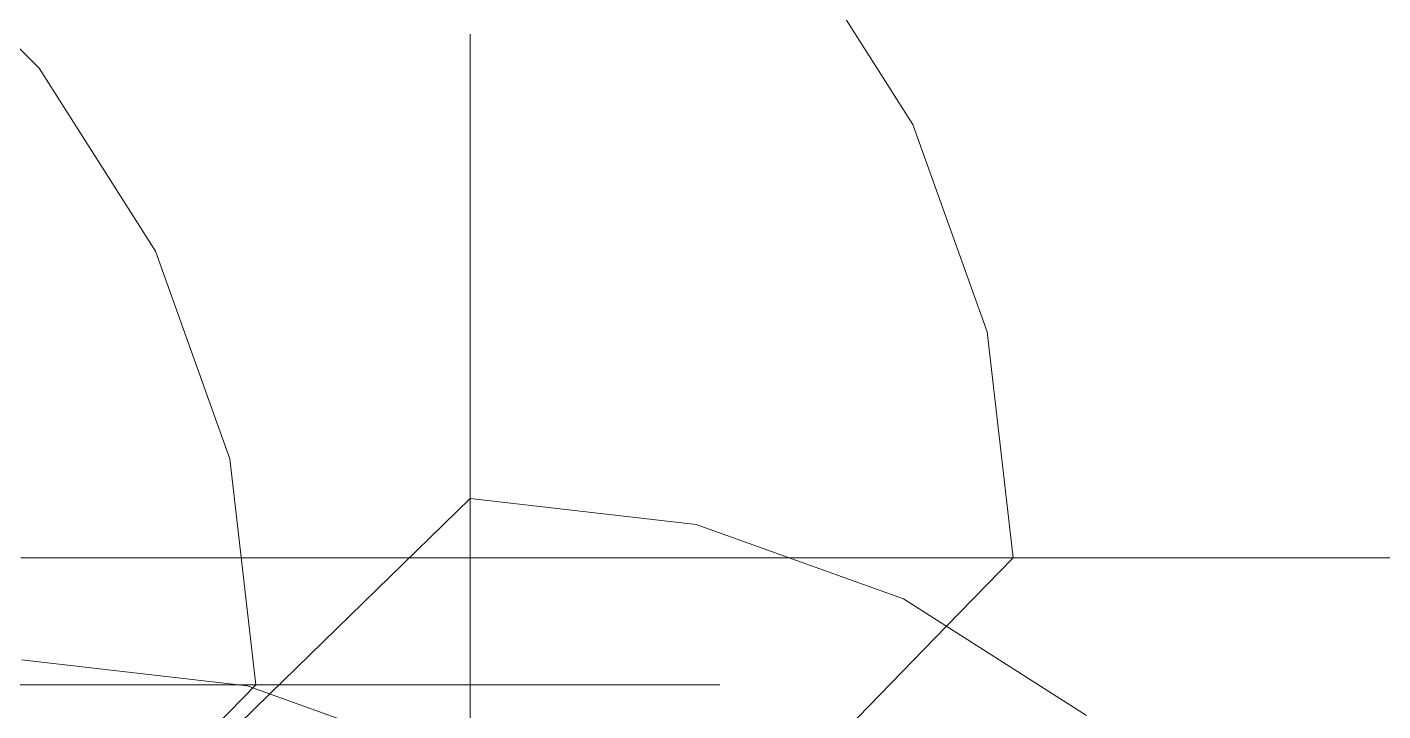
# Model space of a CAD drawing. Header units: inches. Extents: x 9391 to 11530, y 1186 to 2858.
# Drawn here: x 11292.06 to 11314.87, y 2634.58 to 2646.08 of the extents above; entities that cross this region are included whole.
import ezdxf

# ---------------------------------------------------------------- set-up
doc = ezdxf.new("R2010")
doc.units = ezdxf.units.IN
doc.header["$MEASUREMENT"] = 0
doc.layers.add('A-DETL-GENF-1', color=254, linetype='Continuous', lineweight=9)
doc.layers.add('A-DETL-GENF-3', color=9, linetype='Continuous', lineweight=9)

# ---------------------------------------------------------------- blocks, each defined once
blk = doc.blocks.new('magnolia 26756 - magnolia 26756-V88-FLOOR PLAN - ROOF')
at = {"layer": 'A-DETL-GENF-1'}
for p, q in [((16.589, 0), (13.302, 3.372)), ((13.536, 0), (9.533, 0)), ((13.243, 0), (12.399, 0)), ((12.983, 0), (14.532, 0)), ((13.605, 0), (13.243, 0)), ((14.449, 0), (13.332, 0)), ((13.332, 0), (14.028, 0)), ((13.564, 0), (13.466, 0)), ((13.466, 0), (13.554, 0)), ((14.132, 0), (13.536, 0)), ((13.554, 0), (13.635, 0)), ((13.683, 0), (13.564, 0)), ((13.927, 0), (13.605, 0)), ((13.635, 0), (13.704, 0)), ((13.819, 0), (13.683, 0)), ((13.704, 0), (13.755, 0)), ((13.775, 0), (13.732, 0)), ((13.732, 0), (13.886, 0)), ((13.755, 0), (13.78, 0)), ((13.78, 0), (13.775, 0)), ((14.26, 0), (13.819, 0)), ((13.886, 0), (14.029, 0)), ((14.211, 0), (13.927, 0)), ((14.028, 0), (14.399, 0)), ((14.029, 0), (14.166, 0)), ((14.507, 0), (14.132, 0)), ((14.166, 0), (14.614, 0)), ((14.457, 0), (14.211, 0)), ((14.399, 0), (14.26, 0)), ((14.655, 0), (14.449, 0)), ((14.666, 0), (14.457, 0)), ((14.684, 0), (14.507, 0)), ((14.532, 0), (14.642, 0)), ((14.614, 0), (14.799, 0)), ((14.642, 0), (14.692, 0)), ((14.818, 0), (14.655, 0)), ((14.84, 0), (14.666, 0)), ((14.692, 0), (14.684, 0)), ((14.799, 0), (15.038, 0)), ((14.932, 0), (14.818, 0)), ((15.183, 0), (14.84, 0)), ((15.177, 0), (14.932, 0)), ((14.932, 0), (15.832, 0)), ((15.087, 0), (14.932, 0)), ((15.038, 0), (15.183, 0)), ((15.216, 0), (15.087, 0)), ((15.651, 0), (15.177, 0)), ((15.183, 0), (15.345, 0)), ((15.319, 0), (15.183, 0)), ((15.703, 0), (15.199, 0)), ((15.199, 0), (16.958, 0)), ((15.329, 0), (15.216, 0)), ((15.466, 0), (15.319, 0)), ((15.436, 0), (15.329, 0)), ((15.345, 0), (15.443, 0)), ((15.549, 0), (15.436, 0)), ((15.443, 0), (15.603, 0)), ((17.156, 0), (15.466, 0)), ((15.832, 0), (15.549, 0)), ((16.324, 0), (15.599, 0)), ((15.599, 0), (15.645, 0)), ((15.603, 0), (15.866, 0)), ((15.649, 0), (15.64, 0)), ((15.64, 0), (15.649, 0)), ((15.645, 0), (15.649, 0)), ((15.649, 0), (15.703, 0)), ((16.432, 0), (15.651, 0)), ((15.803, 0), (15.703, 0)), ((15.703, 0), (15.832, 0)), ((15.862, 0), (15.803, 0)), ((15.832, 0), (16.066, 0)), ((15.866, 0), (15.862, 0)), ((19.399, 0), (15.932, 0)), ((15.932, 0), (16.229, 0)), ((16.066, 0), (16.384, 0)), ((16.151, -3.801), (16.589, 0)), ((16.229, 0), (17.41, 0)), ((16.307, 0), (16.266, 0)), ((16.266, 0), (16.492, 0)), ((18.039, 0), (16.307, 0)), ((16.817, 0), (16.324, 0)), ((16.384, 0), (16.762, 0)), ((16.544, 0), (16.399, 0)), ((16.399, 0), (17.601, 0)), ((16.602, 0), (16.432, 0)), ((16.492, 0), (16.666, 0)), ((16.706, 0), (16.544, 0)), ((17.429, 0), (16.602, 0)), ((16.666, 0), (16.816, 0)), ((16.885, 0), (16.706, 0)), ((16.762, 0), (18.158, 0)), ((16.816, 0), (17.014, 0)), ((16.978, 0), (16.817, 0)), ((17.503, 0), (16.885, 0)), ((16.958, 0), (17.732, 0)), ((17.083, 0), (16.978, 0)), ((17.014, 0), (17.678, 0)), ((17.36, 0), (17.083, 0)), ((17.517, 0), (17.156, 0)), ((17.865, 0), (17.36, 0)), ((17.41, 0), (17.609, 0)), ((17.599, 0), (17.429, 0)), ((17.732, 0), (17.503, 0)), ((17.526, 0), (17.507, 0)), ((17.507, 0), (17.599, 0)), ((17.73, 0), (17.517, 0)), ((17.598, 0), (17.526, 0)), ((17.965, 0), (17.598, 0)), ((17.601, 0), (17.813, 0)), ((17.609, 0), (17.732, 0)), ((17.678, 0), (17.852, 0)), ((17.732, 0), (17.73, 0)), ((17.813, 0), (17.914, 0)), ((17.852, 0), (17.965, 0)), ((17.914, 0), (17.865, 0)), ((18.424, 0), (18.039, 0)), ((18.158, 0), (18.68, 0)), ((18.653, 0), (18.424, 0)), ((18.971, 0), (18.653, 0)), ((18.68, 0), (19.215, 0)), ((19.327, 0), (18.971, 0)), ((19.163, 0), (19.065, 0)), ((19.065, 0), (19.554, 0)), ((19.334, 0), (19.163, 0)), ((19.215, 0), (19.403, 0)), ((19.671, 0), (19.327, 0)), ((19.553, 0), (19.334, 0)), ((19.893, 0), (19.399, 0)), ((19.403, 0), (19.767, 0)), ((19.739, 0), (19.465, 0)), ((19.465, 0), (19.822, 0)), ((19.794, 0), (19.553, 0)), ((19.554, 0), (19.714, 0)), ((19.953, 0), (19.671, 0)), ((19.714, 0), (20.132, 0)), ((20.044, 0), (19.739, 0)), ((19.767, 0), (19.957, 0)), ((20.032, 0), (19.794, 0)), ((19.822, 0), (20.956, 0)), ((20.132, 0), (19.893, 0)), ((20.123, 0), (19.953, 0)), ((19.957, 0), (20.265, 0)), ((20.242, 0), (20.032, 0)), ((20.265, 0), (20.044, 0)), ((20.132, 0), (20.123, 0)), ((20.203, 0), (20.132, 0)), ((21.226, 0), (20.203, 0)), ((20.865, 0), (20.242, 0)), ((22.013, 0), (20.465, 0)), ((20.465, 0), (21.433, 0)), ((20.9, 0), (20.865, 0)), ((20.978, 0), (20.9, 0)), ((20.956, 0), (21.137, 0)), ((21.311, 0), (20.978, 0)), ((21.137, 0), (21.265, 0)), ((21.339, 0), (21.226, 0)), ((21.265, 0), (21.339, 0)), ((21.405, 0), (21.311, 0)), ((21.465, 0), (21.405, 0)), ((21.433, 0), (21.63, 0)), ((21.479, 0), (21.465, 0)), ((21.465, 0), (21.604, 0)), ((21.8, 0), (21.465, 0)), ((21.516, 0), (21.479, 0)), ((21.865, 0), (21.516, 0)), ((21.604, 0), (21.727, 0)), ((21.63, 0), (21.779, 0)), ((21.727, 0), (22.188, 0)), ((21.779, 0), (21.865, 0)), ((22.7, 0), (21.8, 0)), ((22.364, 0), (22.109, 0)), ((22.109, 0), (22.132, 0)), ((22.132, 0), (22.259, 0)), ((22.188, 0), (22.332, 0)), ((22.259, 0), (23.165, 0)), ((22.332, 0), (22.383, 0)), ((22.383, 0), (22.364, 0)), ((23.664, 0), (22.7, 0)), ((23.165, 0), (24.07, 0)), ((24.398, 0), (23.664, 0)), ((24.07, 0), (24.26, 0)), ((24.26, 0), (24.379, 0)), ((24.379, 0), (24.398, 0)), ((12.933, 0), (13.286, 0)), ((13.286, 0), (13.413, 0)), ((13.413, 0), (13.985, 0)), ((13.985, 0), (14.123, 0)), ((14.123, 0), (14.275, 0)), ((14.275, 0), (14.437, 0)), ((14.437, 0), (14.603, 0)), ((14.603, 0), (14.77, 0)), ((14.77, 0), (14.932, 0)), ((14.932, 0), (15.161, 0)), ((15.161, 0), (15.873, 0)), ((15.873, 0), (16.71, 0)), ((16.71, 0), (17.096, 0)), ((17.096, 0), (17.416, 0)), ((17.416, 0), (17.565, 0)), ((17.445, 0), (17.422, 0)), ((17.422, 0), (17.465, 0)), ((17.732, 0), (17.445, 0)), ((17.465, 0), (17.599, 0)), ((17.565, 0), (17.671, 0)), ((17.599, 0), (17.868, 0)), ((17.671, 0), (17.705, 0)), ((17.705, 0), (17.726, 0)), ((17.726, 0), (17.732, 0)), ((17.868, 0), (18.034, 0)), ((18.034, 0), (18.131, 0)), ((18.131, 0), (18.259, 0)), ((18.259, 0), (18.36, 0)), ((18.36, 0), (18.532, 0)), ((18.532, 0), (18.961, 0)), ((18.961, 0), (19.363, 0)), ((19.363, 0), (19.701, 0)), ((19.921, 0), (19.599, 0)), ((19.599, 0), (21.356, 0)), ((19.701, 0), (19.932, 0)), ((20.019, 0), (19.921, 0)), ((19.932, 0), (20.019, 0)), ((21.356, 0), (21.706, 0)), ((21.706, 0), (21.954, 0)), ((21.954, 0), (22.065, 0)), ((22.065, 0), (22.013, 0)), ((14.902, -7.292), (16.151, -3.801)), ((12.942, -10.372), (14.902, -7.292))]:
    blk.add_line(p, q, dxfattribs=at)
at = {"layer": 'A-DETL-GENF-3'}
blk.add_line((13.302, 3.372), (11.198, 5.53), dxfattribs=at)
blk = doc.blocks.new('magnolia 26756 - magnolia 26756-V101-FLOOR PLAN - ROOF')
at = {"layer": 'A-DETL-GENF-1'}
blk.add_line((3.893, 16.118), (7.292, 14.902), dxfattribs=at)
at = {"layer": 'A-DETL-GENF-3'}
for p, q in [((0, 16.589), (3.801, 16.151)), ((3.801, 16.151), (3.893, 16.118))]:
    blk.add_line(p, q, dxfattribs=at)
blk = doc.blocks.new('magnolia 26756 - magnolia 26756-V112-FLOOR PLAN - ROOF')
at = {"layer": 'A-DETL-GENF-1'}
for p, q in [((12.942, 10.372), (14.902, 7.292)), ((14.902, 7.292), (16.151, 3.801)), ((16.151, 3.801), (16.589, 0)), ((-0.103, 0), (2.133, 0)), ((1.825, 0), (1.78, 0)), ((1.78, 0), (1.788, 0)), ((1.788, 0), (1.867, 0)), ((2.076, 0), (1.825, 0)), ((1.867, 0), (4.463, 0)), ((2.133, 0), (2.076, 0)), ((4.463, 0), (6.666, 0)), ((4.842, 0), (4.632, 0)), ((4.632, 0), (4.644, 0)), ((4.644, 0), (5.23, 0)), ((6.666, 0), (4.842, 0)), ((5.23, 0), (6.019, 0)), ((6.019, 0), (7.6, 0)), ((7.404, 0), (7.2, 0)), ((7.2, 0), (7.842, 0)), ((7.87, 0), (7.404, 0)), ((7.6, 0), (7.794, 0)), ((7.794, 0), (7.947, 0)), ((7.842, 0), (8.497, 0)), ((8.24, 0), (7.87, 0)), ((7.947, 0), (8.199, 0)), ((8.199, 0), (8.362, 0)), ((8.723, 0), (8.24, 0)), ((8.45, 0), (8.266, 0)), ((8.266, 0), (9.94, 0)), ((8.362, 0), (8.45, 0)), ((8.497, 0), (9.149, 0)), ((9.333, 0), (8.723, 0)), ((9.149, 0), (10.391, 0)), ((9.477, 0), (9.333, 0)), ((9.679, 0), (9.477, 0)), ((10.48, 0), (9.679, 0)), ((9.94, 0), (10.249, 0)), ((10.249, 0), (10.457, 0)), ((10.391, 0), (11.459, 0)), ((10.457, 0), (10.533, 0)), ((10.533, 0), (10.48, 0)), ((11.459, 0), (11.598, 0)), ((11.598, 0), (11.881, 0)), ((11.881, 0), (12.138, 0)), ((12.138, 0), (12.246, 0)), ((12.246, 0), (12.333, 0)), ((12.333, 0), (12.451, 0)), ((12.451, 0), (12.501, 0)), ((12.501, 0), (12.534, 0)), ((12.534, 0), (12.586, 0)), ((12.586, 0), (12.707, 0)), ((12.707, 0), (12.933, 0)), ((12.933, 0), (13.286, 0)), ((13.286, 0), (13.413, 0)), ((13.413, 0), (13.985, 0)), ((13.985, 0), (14.123, 0)), ((14.123, 0), (14.275, 0)), ((14.275, 0), (14.437, 0)), ((14.437, 0), (14.603, 0)), ((14.603, 0), (14.77, 0)), ((14.77, 0), (14.932, 0)), ((14.932, 0), (15.161, 0)), ((15.161, 0), (15.873, 0)), ((15.873, 0), (16.71, 0)), ((16.71, 0), (17.096, 0)), ((17.096, 0), (17.416, 0)), ((17.416, 0), (17.565, 0)), ((17.445, 0), (17.422, 0)), ((17.422, 0), (17.465, 0)), ((17.732, 0), (17.445, 0)), ((17.465, 0), (17.599, 0)), ((17.565, 0), (17.671, 0)), ((17.599, 0), (17.868, 0)), ((17.671, 0), (17.705, 0)), ((17.705, 0), (17.726, 0)), ((17.726, 0), (17.732, 0)), ((17.868, 0), (18.034, 0)), ((18.034, 0), (18.131, 0)), ((18.131, 0), (18.259, 0)), ((18.259, 0), (18.36, 0)), ((18.36, 0), (18.532, 0)), ((18.532, 0), (18.961, 0)), ((18.961, 0), (19.363, 0)), ((19.363, 0), (19.701, 0)), ((19.921, 0), (19.599, 0)), ((19.599, 0), (21.356, 0)), ((19.701, 0), (19.932, 0)), ((20.019, 0), (19.921, 0)), ((19.932, 0), (20.019, 0)), ((22.013, 0), (20.465, 0)), ((21.356, 0), (21.706, 0)), ((21.706, 0), (21.954, 0)), ((21.954, 0), (22.065, 0)), ((22.065, 0), (22.013, 0)), ((6.428, 0), (3.601, 0)), ((7.993, 0), (7.634, 0)), ((8.443, 0), (7.993, 0)), ((8.871, 0), (8.443, 0)), ((9.245, 0), (8.871, 0)), ((9.533, 0), (9.245, 0)), ((13.536, 0), (9.533, 0)), ((13.243, 0), (12.399, 0)), ((12.399, 0), (12.581, 0)), ((12.581, 0), (12.768, 0)), ((12.768, 0), (12.983, 0)), ((12.983, 0), (14.532, 0)), ((13.605, 0), (13.243, 0)), ((14.449, 0), (13.332, 0)), ((13.332, 0), (14.028, 0)), ((13.564, 0), (13.466, 0)), ((13.466, 0), (13.554, 0)), ((14.132, 0), (13.536, 0)), ((13.554, 0), (13.635, 0)), ((13.683, 0), (13.564, 0)), ((13.927, 0), (13.605, 0)), ((13.635, 0), (13.704, 0)), ((13.819, 0), (13.683, 0)), ((13.704, 0), (13.755, 0)), ((13.775, 0), (13.732, 0)), ((13.732, 0), (13.886, 0)), ((13.755, 0), (13.78, 0)), ((13.78, 0), (13.775, 0)), ((14.26, 0), (13.819, 0)), ((13.886, 0), (14.029, 0)), ((14.211, 0), (13.927, 0)), ((14.028, 0), (14.399, 0)), ((14.029, 0), (14.166, 0)), ((14.507, 0), (14.132, 0)), ((14.166, 0), (14.614, 0)), ((14.457, 0), (14.211, 0)), ((14.399, 0), (14.26, 0)), ((14.655, 0), (14.449, 0)), ((14.666, 0), (14.457, 0)), ((14.684, 0), (14.507, 0)), ((14.532, 0), (14.642, 0)), ((14.614, 0), (14.799, 0)), ((14.642, 0), (14.692, 0)), ((14.818, 0), (14.655, 0)), ((14.84, 0), (14.666, 0)), ((14.692, 0), (14.684, 0)), ((14.799, 0), (15.038, 0)), ((14.932, 0), (14.818, 0)), ((15.183, 0), (14.84, 0)), ((15.177, 0), (14.932, 0)), ((14.932, 0), (15.832, 0)), ((15.087, 0), (14.932, 0)), ((15.038, 0), (15.183, 0)), ((15.216, 0), (15.087, 0)), ((15.651, 0), (15.177, 0)), ((15.183, 0), (15.345, 0)), ((15.319, 0), (15.183, 0)), ((15.703, 0), (15.199, 0)), ((15.199, 0), (16.958, 0)), ((15.329, 0), (15.216, 0)), ((15.466, 0), (15.319, 0)), ((15.436, 0), (15.329, 0)), ((15.345, 0), (15.443, 0)), ((15.549, 0), (15.436, 0)), ((15.443, 0), (15.603, 0)), ((17.156, 0), (15.466, 0)), ((16.589, 0), (15.469, -1.149)), ((15.832, 0), (15.549, 0)), ((16.324, 0), (15.599, 0)), ((15.599, 0), (15.645, 0)), ((15.603, 0), (15.866, 0)), ((15.649, 0), (15.64, 0)), ((15.64, 0), (15.649, 0)), ((15.645, 0), (15.649, 0)), ((15.649, 0), (15.703, 0)), ((16.432, 0), (15.651, 0)), ((15.803, 0), (15.703, 0)), ((15.703, 0), (15.832, 0)), ((15.862, 0), (15.803, 0)), ((15.832, 0), (16.066, 0)), ((15.866, 0), (15.862, 0)), ((19.399, 0), (15.932, 0)), ((15.932, 0), (16.229, 0)), ((16.066, 0), (16.384, 0)), ((16.229, 0), (17.41, 0)), ((16.307, 0), (16.266, 0)), ((16.266, 0), (16.492, 0)), ((18.039, 0), (16.307, 0)), ((16.817, 0), (16.324, 0)), ((16.384, 0), (16.762, 0)), ((16.544, 0), (16.399, 0)), ((16.399, 0), (17.601, 0)), ((16.602, 0), (16.432, 0)), ((16.492, 0), (16.666, 0)), ((16.706, 0), (16.544, 0)), ((17.429, 0), (16.602, 0)), ((16.666, 0), (16.816, 0)), ((16.885, 0), (16.706, 0)), ((16.762, 0), (18.158, 0)), ((16.816, 0), (17.014, 0)), ((16.978, 0), (16.817, 0)), ((17.503, 0), (16.885, 0)), ((16.958, 0), (17.732, 0)), ((17.083, 0), (16.978, 0)), ((17.014, 0), (17.678, 0)), ((17.36, 0), (17.083, 0)), ((17.517, 0), (17.156, 0)), ((17.865, 0), (17.36, 0)), ((17.41, 0), (17.609, 0)), ((17.599, 0), (17.429, 0)), ((17.732, 0), (17.503, 0)), ((17.526, 0), (17.507, 0)), ((17.507, 0), (17.599, 0)), ((17.73, 0), (17.517, 0)), ((17.598, 0), (17.526, 0)), ((17.965, 0), (17.598, 0)), ((17.601, 0), (17.813, 0)), ((17.609, 0), (17.732, 0)), ((17.678, 0), (17.852, 0)), ((17.732, 0), (17.73, 0)), ((17.813, 0), (17.914, 0)), ((17.852, 0), (17.965, 0)), ((17.914, 0), (17.865, 0)), ((18.424, 0), (18.039, 0)), ((18.158, 0), (18.68, 0)), ((18.653, 0), (18.424, 0)), ((18.971, 0), (18.653, 0)), ((18.68, 0), (19.215, 0)), ((19.327, 0), (18.971, 0)), ((19.163, 0), (19.065, 0)), ((19.065, 0), (19.554, 0)), ((19.334, 0), (19.163, 0)), ((19.215, 0), (19.403, 0)), ((19.671, 0), (19.327, 0)), ((19.553, 0), (19.334, 0)), ((19.893, 0), (19.399, 0)), ((19.403, 0), (19.767, 0)), ((19.739, 0), (19.465, 0)), ((19.465, 0), (19.822, 0)), ((19.794, 0), (19.553, 0)), ((19.554, 0), (19.714, 0)), ((19.953, 0), (19.671, 0)), ((19.714, 0), (20.132, 0)), ((20.044, 0), (19.739, 0)), ((19.767, 0), (19.957, 0)), ((20.032, 0), (19.794, 0)), ((19.822, 0), (20.956, 0)), ((20.132, 0), (19.893, 0)), ((20.123, 0), (19.953, 0)), ((19.957, 0), (20.265, 0)), ((20.242, 0), (20.032, 0)), ((20.265, 0), (20.044, 0)), ((20.132, 0), (20.123, 0)), ((20.203, 0), (20.132, 0)), ((21.226, 0), (20.203, 0)), ((20.865, 0), (20.242, 0)), ((20.465, 0), (21.433, 0)), ((20.9, 0), (20.865, 0)), ((20.978, 0), (20.9, 0)), ((20.956, 0), (21.137, 0)), ((21.311, 0), (20.978, 0)), ((21.137, 0), (21.265, 0)), ((21.339, 0), (21.226, 0)), ((21.265, 0), (21.339, 0)), ((21.405, 0), (21.311, 0)), ((21.465, 0), (21.405, 0)), ((21.433, 0), (21.63, 0)), ((21.479, 0), (21.465, 0)), ((21.465, 0), (21.604, 0)), ((21.8, 0), (21.465, 0)), ((21.516, 0), (21.479, 0)), ((21.865, 0), (21.516, 0)), ((21.604, 0), (21.727, 0)), ((21.63, 0), (21.779, 0)), ((21.727, 0), (22.188, 0)), ((21.779, 0), (21.865, 0)), ((22.7, 0), (21.8, 0)), ((22.364, 0), (22.109, 0)), ((22.109, 0), (22.132, 0)), ((22.132, 0), (22.259, 0)), ((22.188, 0), (22.332, 0)), ((22.259, 0), (23.165, 0)), ((22.332, 0), (22.383, 0)), ((22.383, 0), (22.364, 0)), ((23.664, 0), (22.7, 0))]:
    blk.add_line(p, q, dxfattribs=at)
at = {"layer": 'A-DETL-GENF-3'}
for p, q in [((3.601, 0), (0, 0)), ((6.833, 0), (6.439, 0)), ((7.156, 0), (6.833, 0)), ((7.553, 0), (7.156, 0)), ((7.634, 0), (7.553, 0)), ((15.469, -1.149), (11.198, -5.53))]:
    blk.add_line(p, q, dxfattribs=at)
blk = doc.blocks.new('magnolia 26756 - magnolia 26756-V121-FLOOR PLAN - ROOF')
at = {"layer": 'A-DETL-GENF-1'}
for p, q in [((10.372, 12.942), (12.942, 10.372)), ((12.942, 10.372), (14.902, 7.292)), ((14.902, 7.292), (16.151, 3.801)), ((16.151, 3.801), (16.589, 0)), ((12.707, 0), (12.933, 0)), ((12.933, 0), (13.286, 0)), ((13.286, 0), (13.413, 0)), ((13.413, 0), (13.985, 0)), ((13.985, 0), (14.123, 0)), ((14.123, 0), (14.275, 0)), ((14.275, 0), (14.437, 0)), ((14.437, 0), (14.603, 0)), ((14.603, 0), (14.77, 0)), ((14.77, 0), (14.932, 0)), ((14.932, 0), (15.161, 0)), ((15.161, 0), (15.873, 0)), ((15.873, 0), (16.71, 0)), ((16.71, 0), (17.096, 0)), ((17.096, 0), (17.416, 0)), ((17.416, 0), (17.565, 0)), ((17.445, 0), (17.422, 0)), ((17.422, 0), (17.465, 0)), ((17.732, 0), (17.445, 0)), ((17.465, 0), (17.599, 0)), ((17.565, 0), (17.671, 0)), ((17.599, 0), (17.868, 0)), ((17.671, 0), (17.705, 0)), ((17.705, 0), (17.726, 0)), ((17.726, 0), (17.732, 0)), ((17.868, 0), (18.034, 0)), ((18.034, 0), (18.131, 0)), ((18.131, 0), (18.259, 0)), ((18.259, 0), (18.36, 0)), ((18.36, 0), (18.532, 0)), ((18.532, 0), (18.961, 0)), ((18.961, 0), (19.363, 0)), ((19.363, 0), (19.701, 0)), ((19.921, 0), (19.599, 0)), ((19.599, 0), (21.356, 0)), ((19.701, 0), (19.932, 0)), ((20.019, 0), (19.921, 0)), ((19.932, 0), (20.019, 0)), ((22.013, 0), (20.465, 0)), ((21.356, 0), (21.706, 0)), ((21.706, 0), (21.954, 0)), ((21.954, 0), (22.065, 0)), ((22.065, 0), (22.013, 0)), ((13.536, 0), (9.533, 0)), ((13.243, 0), (12.399, 0)), ((12.581, 0), (12.768, 0)), ((12.768, 0), (12.983, 0)), ((12.983, 0), (14.532, 0)), ((13.605, 0), (13.243, 0)), ((14.449, 0), (13.332, 0)), ((13.332, 0), (14.028, 0)), ((13.564, 0), (13.466, 0)), ((13.466, 0), (13.554, 0)), ((14.132, 0), (13.536, 0)), ((13.554, 0), (13.635, 0)), ((13.683, 0), (13.564, 0)), ((13.927, 0), (13.605, 0)), ((13.635, 0), (13.704, 0)), ((13.819, 0), (13.683, 0)), ((13.704, 0), (13.755, 0)), ((13.775, 0), (13.732, 0)), ((13.732, 0), (13.886, 0)), ((13.755, 0), (13.78, 0)), ((13.78, 0), (13.775, 0)), ((14.26, 0), (13.819, 0)), ((13.886, 0), (14.029, 0)), ((14.211, 0), (13.927, 0)), ((14.028, 0), (14.399, 0)), ((14.029, 0), (14.166, 0)), ((14.507, 0), (14.132, 0)), ((16.589, 0), (14.153, -2.499)), ((14.166, 0), (14.614, 0)), ((14.457, 0), (14.211, 0)), ((14.399, 0), (14.26, 0)), ((14.655, 0), (14.449, 0)), ((14.666, 0), (14.457, 0)), ((14.684, 0), (14.507, 0)), ((14.532, 0), (14.642, 0)), ((14.614, 0), (14.799, 0)), ((14.642, 0), (14.692, 0)), ((14.818, 0), (14.655, 0)), ((14.84, 0), (14.666, 0)), ((14.692, 0), (14.684, 0)), ((14.799, 0), (15.038, 0)), ((14.932, 0), (14.818, 0)), ((15.183, 0), (14.84, 0)), ((15.177, 0), (14.932, 0)), ((14.932, 0), (15.832, 0)), ((15.087, 0), (14.932, 0)), ((15.038, 0), (15.183, 0)), ((15.216, 0), (15.087, 0)), ((15.651, 0), (15.177, 0)), ((15.183, 0), (15.345, 0)), ((15.319, 0), (15.183, 0)), ((15.703, 0), (15.199, 0)), ((15.199, 0), (16.958, 0)), ((15.329, 0), (15.216, 0)), ((15.466, 0), (15.319, 0)), ((15.436, 0), (15.329, 0)), ((15.345, 0), (15.443, 0)), ((15.549, 0), (15.436, 0)), ((15.443, 0), (15.603, 0)), ((17.156, 0), (15.466, 0)), ((15.832, 0), (15.549, 0)), ((16.324, 0), (15.599, 0)), ((15.599, 0), (15.645, 0)), ((15.603, 0), (15.866, 0)), ((15.649, 0), (15.64, 0)), ((15.64, 0), (15.649, 0)), ((15.645, 0), (15.649, 0)), ((15.649, 0), (15.703, 0)), ((16.432, 0), (15.651, 0)), ((15.803, 0), (15.703, 0)), ((15.703, 0), (15.832, 0)), ((15.862, 0), (15.803, 0)), ((15.832, 0), (16.066, 0)), ((15.866, 0), (15.862, 0)), ((19.399, 0), (15.932, 0)), ((15.932, 0), (16.229, 0)), ((16.066, 0), (16.384, 0)), ((16.229, 0), (17.41, 0)), ((16.307, 0), (16.266, 0)), ((16.266, 0), (16.492, 0)), ((18.039, 0), (16.307, 0)), ((16.817, 0), (16.324, 0)), ((16.384, 0), (16.762, 0)), ((16.544, 0), (16.399, 0)), ((16.399, 0), (17.601, 0)), ((16.602, 0), (16.432, 0)), ((16.492, 0), (16.666, 0)), ((16.706, 0), (16.544, 0)), ((17.429, 0), (16.602, 0)), ((16.666, 0), (16.816, 0)), ((16.885, 0), (16.706, 0)), ((16.762, 0), (18.158, 0)), ((16.816, 0), (17.014, 0)), ((16.978, 0), (16.817, 0)), ((17.503, 0), (16.885, 0)), ((16.958, 0), (17.732, 0)), ((17.083, 0), (16.978, 0)), ((17.014, 0), (17.678, 0)), ((17.36, 0), (17.083, 0)), ((17.517, 0), (17.156, 0)), ((17.865, 0), (17.36, 0)), ((17.41, 0), (17.609, 0)), ((17.599, 0), (17.429, 0)), ((17.732, 0), (17.503, 0)), ((17.526, 0), (17.507, 0)), ((17.507, 0), (17.599, 0)), ((17.73, 0), (17.517, 0)), ((17.598, 0), (17.526, 0)), ((17.965, 0), (17.598, 0)), ((17.601, 0), (17.813, 0)), ((17.609, 0), (17.732, 0)), ((17.678, 0), (17.852, 0)), ((17.732, 0), (17.73, 0)), ((17.813, 0), (17.914, 0)), ((17.852, 0), (17.965, 0)), ((17.914, 0), (17.865, 0)), ((18.424, 0), (18.039, 0)), ((18.158, 0), (18.68, 0)), ((18.653, 0), (18.424, 0)), ((18.971, 0), (18.653, 0)), ((18.68, 0), (19.215, 0)), ((19.327, 0), (18.971, 0)), ((19.163, 0), (19.065, 0)), ((19.065, 0), (19.554, 0)), ((19.334, 0), (19.163, 0)), ((19.215, 0), (19.403, 0)), ((19.671, 0), (19.327, 0)), ((19.553, 0), (19.334, 0)), ((19.893, 0), (19.399, 0)), ((19.403, 0), (19.767, 0)), ((19.739, 0), (19.465, 0)), ((19.465, 0), (19.822, 0)), ((19.794, 0), (19.553, 0)), ((19.554, 0), (19.714, 0)), ((19.953, 0), (19.671, 0)), ((19.714, 0), (20.132, 0)), ((20.044, 0), (19.739, 0)), ((19.767, 0), (19.957, 0)), ((20.032, 0), (19.794, 0)), ((19.822, 0), (20.956, 0)), ((20.132, 0), (19.893, 0)), ((20.123, 0), (19.953, 0)), ((19.957, 0), (20.265, 0)), ((20.242, 0), (20.032, 0)), ((20.265, 0), (20.044, 0)), ((20.132, 0), (20.123, 0)), ((20.203, 0), (20.132, 0)), ((21.226, 0), (20.203, 0)), ((20.865, 0), (20.242, 0)), ((20.465, 0), (21.433, 0)), ((20.9, 0), (20.865, 0)), ((20.978, 0), (20.9, 0)), ((20.956, 0), (21.137, 0)), ((21.311, 0), (20.978, 0)), ((21.137, 0), (21.265, 0)), ((21.339, 0), (21.226, 0)), ((21.265, 0), (21.339, 0)), ((21.405, 0), (21.311, 0)), ((21.465, 0), (21.405, 0)), ((21.433, 0), (21.63, 0)), ((21.479, 0), (21.465, 0)), ((21.465, 0), (21.604, 0)), ((21.8, 0), (21.465, 0)), ((21.516, 0), (21.479, 0)), ((21.865, 0), (21.516, 0)), ((21.604, 0), (21.727, 0)), ((21.63, 0), (21.779, 0)), ((21.727, 0), (22.188, 0)), ((21.779, 0), (21.865, 0)), ((22.7, 0), (21.8, 0)), ((22.364, 0), (22.109, 0)), ((22.109, 0), (22.132, 0)), ((22.132, 0), (22.259, 0)), ((22.188, 0), (22.332, 0)), ((22.259, 0), (23.165, 0)), ((22.332, 0), (22.383, 0)), ((22.383, 0), (22.364, 0)), ((23.664, 0), (22.7, 0)), ((23.165, 0), (24.07, 0)), ((24.398, 0), (23.664, 0)), ((24.07, 0), (24.26, 0)), ((24.26, 0), (24.379, 0)), ((24.379, 0), (24.398, 0))]:
    blk.add_line(p, q, dxfattribs=at)

msp = doc.modelspace()

# ---------------------------------------------------------------- block references
at = {"layer": 'A-DETL-GENF-1'}
for name, p in [('magnolia 26756 - magnolia 26756-V112-FLOOR PLAN - ROOF', (11292.061, 2637.154)), ('magnolia 26756 - magnolia 26756-V121-FLOOR PLAN - ROOF', (11279.319, 2635.02)), ('magnolia 26756 - magnolia 26756-V101-FLOOR PLAN - ROOF', (11291.964, 2618.85))]:
    msp.add_blockref(name, p, dxfattribs=at)
at = {"layer": 'A-DETL-GENF-1', "rotation": 90.00000000000124}
msp.add_blockref('magnolia 26756 - magnolia 26756-V88-FLOOR PLAN - ROOF', (11299.514, 2621.564), dxfattribs=at)

doc.saveas('drawing.dxf')
